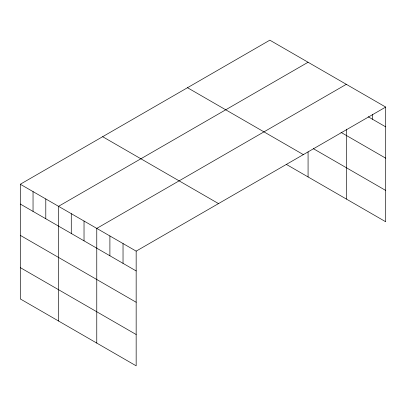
<?xml version="1.0" encoding="UTF-8"?>
<svg xmlns="http://www.w3.org/2000/svg" width="406" height="406" viewBox="0 0 406 406"><rect width="100%" height="100%" fill="white"/><g stroke="black" fill="none" stroke-linecap="round" stroke-linejoin="round"><path stroke-width="0.61" d="M385.7 107.067L136.162 251.136L136.162 365.826L20.3 298.933L20.3 184.243L269.838 40.174L385.7 107.067L385.7 221.757L286.301 164.369M308.073 62.25L58.535 206.319L58.535 321.004M346.308 84.326L96.77 228.395L96.77 343.08M368.191 116.761L385.7 126.87M340.994 132.371L385.7 158.183M313.381 148.692L385.7 190.444M187.491 87.716L303.353 154.61M102.647 136.7L218.509 203.594M20.3 184.243L136.162 251.136M20.3 204.045L136.162 270.939M20.3 235.358L136.162 302.252M20.3 267.62L136.162 334.514M372.571 114.34L372.571 119.288M346.308 129.179L346.308 199.011M308.073 151.89L308.073 176.94M123.033 243.554L123.033 263.357M109.899 235.972L109.899 255.775M84.027 221.037L84.027 240.839M71.278 213.678L71.278 233.48M45.792 198.96L45.792 218.763M33.043 191.602L33.043 211.404"/></g></svg>
